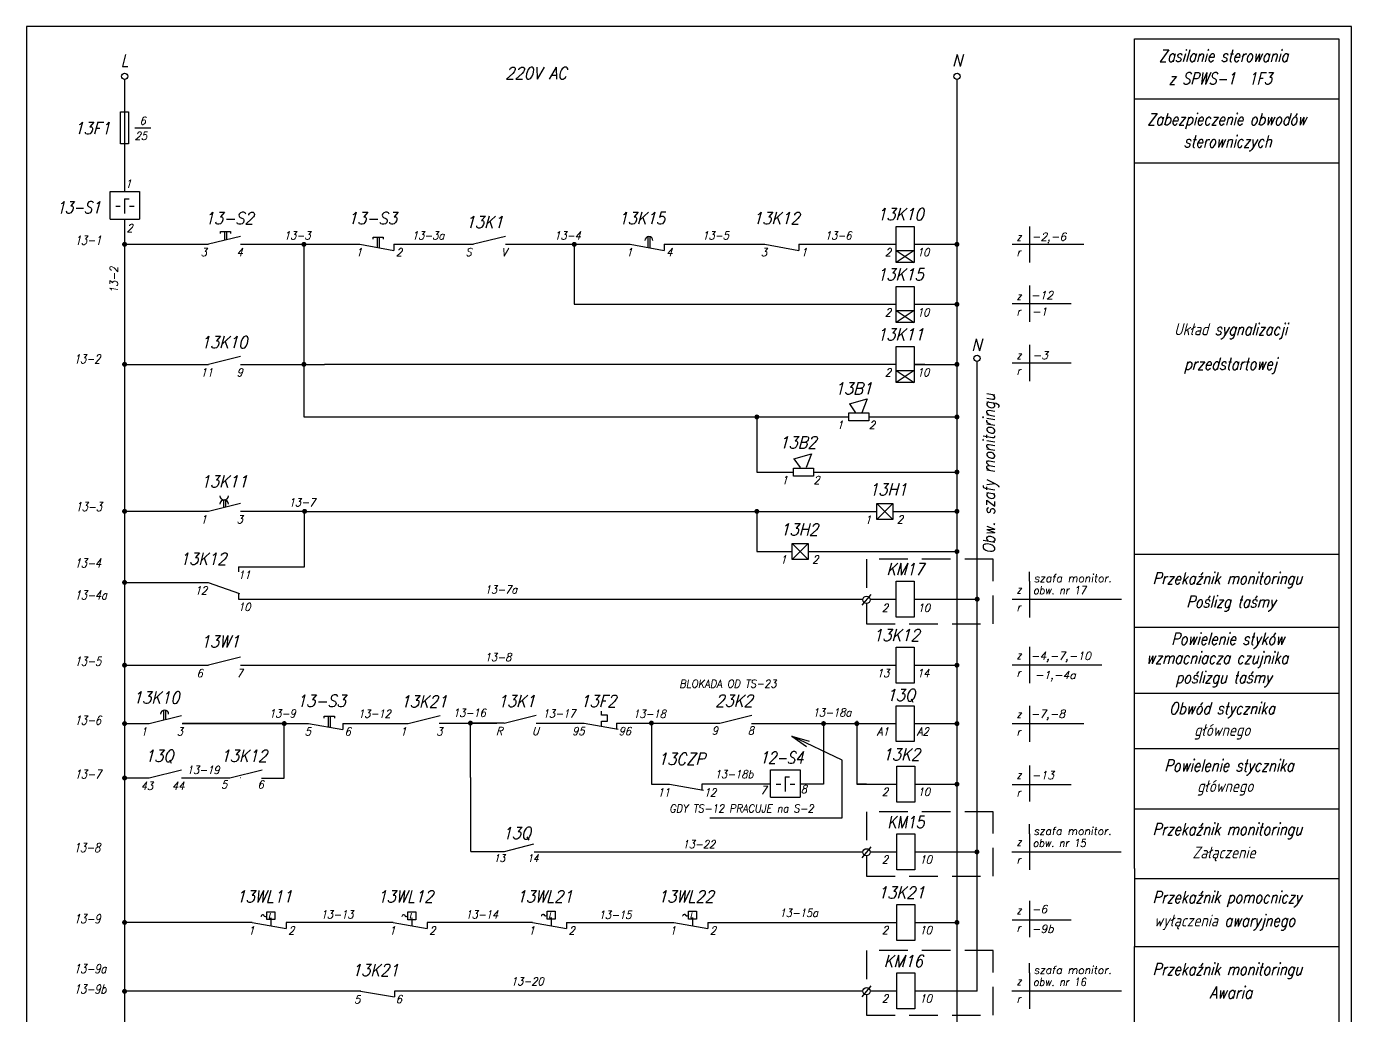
# Model space of a CAD drawing. Extents: x 0 to 1980, y 0 to 420.
# Drawn here: x 0 to 295, y 199.8 to 420 of the extents above; entities that cross this region are included whole.
import ezdxf

# ---------------------------------------------------------------- set-up
doc = ezdxf.new("R2010")
doc.units = 0
doc.header["$MEASUREMENT"] = 0
doc.linetypes.add('DASHED2', pattern=[9.525, 6.35, -3.175])
doc.layers.get('0').update_dxf_attribs({"linetype": 'CONTINUOUS'})
doc.layers.add('STYKI', color=4, linetype='CONTINUOUS')
doc.styles.add('ROMAND', font='romand', dxfattribs={"width": 0.9, "oblique": 15, "height": 3.5})
doc.styles.add('ROMANS', font='romans', dxfattribs={"width": 0.9, "oblique": 15, "height": 1.5})

msp = doc.modelspace()

# ---------------------------------------------------------------- linework, layer by layer
at = {"color": 7}
for p, q in [((246.7, 417.25), (292.21, 417.25)), ((246.7, 232.48), (246.7, 417.25)), ((292.21, 417.25), (292.21, 232.48)), ((246.7, 403.87), (292.21, 403.87)), ((24.09, 397.43), (27.65, 397.43)), ((246.7, 389.67), (292.21, 389.67)), ((21.82, 381.6), (21.82, 378.36)), ((21.82, 381.6), (22.85, 381.6)), ((19.86, 379.98), (20.89, 379.98)), ((22.95, 379.98), (23.97, 379.98)), ((223.33, 375.49), (223.33, 367.45)), ((43.2, 374.36), (45.42, 374.36)), ((43.2, 373.92), (43.2, 374.36)), ((44.09, 374.36), (44.09, 372.38)), ((44.53, 374.36), (44.53, 372.49)), ((45.42, 374.36), (45.42, 373.92)), ((77.19, 373.07), (79.42, 373.07)), ((77.19, 372.62), (77.19, 373.07)), ((78.09, 373.07), (78.09, 370.84)), ((78.53, 373.07), (78.53, 370.72)), ((79.42, 373.07), (79.42, 372.62)), ((138.32, 373.17), (138.32, 370.8)), ((138.76, 373.19), (138.76, 370.73)), ((21.83, 371.49), (40.54, 371.49)), ((47.67, 371.49), (74.22, 371.49)), ((61.76, 371.49), (61.76, 333.05)), ((74.22, 371.49), (74.22, 371.49)), ((81.8, 371.49), (81.8, 370.15)), ((81.8, 371.49), (99.5, 371.49)), ((106.66, 371.49), (134.42, 371.49)), ((121.96, 371.49), (121.96, 358.13)), ((134.42, 371.49), (134.42, 371.49)), ((142, 371.49), (142, 370.15)), ((142, 371.49), (164.39, 371.49)), ((171.96, 371.49), (171.96, 370.15)), ((171.96, 371.49), (193.63, 371.49)), ((197.64, 370.11), (193.63, 367.46)), ((193.66, 370.11), (197.64, 367.46)), ((193.66, 370.11), (197.64, 370.11)), ((197.64, 371.49), (207.16, 371.49)), ((197.64, 371.49), (200.03, 371.49)), ((219.43, 371.51), (235.37, 371.51)), ((223.33, 362.29), (223.33, 354.25)), ((121.96, 358.13), (193.63, 358.13)), ((197.64, 358.13), (207.16, 358.13)), ((197.64, 358.13), (199.86, 358.13)), ((219.43, 358.31), (232.6, 358.31)), ((197.64, 356.75), (193.63, 354.1)), ((193.66, 356.75), (197.64, 356.75)), ((193.66, 356.75), (197.64, 354.1)), ((223.33, 349.09), (223.33, 341.05)), ((21.83, 344.76), (40.54, 344.76)), ((47.67, 344.76), (66.38, 344.76)), ((108.26, 344.76), (66.38, 344.76)), ((193.63, 344.76), (108.26, 344.76)), ((197.64, 343.38), (193.63, 340.73)), ((193.66, 343.38), (197.64, 340.73)), ((193.66, 343.38), (197.64, 343.38)), ((200.03, 344.76), (197.64, 344.76)), ((197.64, 344.76), (207.16, 344.76)), ((219.43, 345.11), (232.6, 345.11)), ((183.2, 335.97), (187.14, 337.1)), ((187.14, 337.1), (185.98, 334)), ((183.2, 335.97), (184.6, 334)), ((61.76, 333.05), (108.26, 333.05)), ((108.26, 333.05), (183.1, 333.05)), ((162.61, 333.05), (162.61, 320.78)), ((187.56, 333.05), (207.16, 333.05)), ((187.56, 333.05), (189.34, 333.05)), ((170.84, 323.73), (174.78, 324.86)), ((174.78, 324.86), (173.62, 321.76)), ((170.84, 323.73), (172.24, 321.76)), ((162.61, 320.78), (170.76, 320.78)), ((175.21, 320.78), (207.16, 320.78)), ((43.83, 314.58), (43.83, 312.82)), ((44.27, 314.6), (44.27, 312.93)), ((189.34, 313.81), (192.9, 310.24)), ((192.9, 313.81), (189.34, 310.24)), ((40.54, 312.03), (21.83, 312.03)), ((61.93, 312.03), (47.67, 312.03)), ((61.93, 299.65), (61.93, 312.03)), ((61.93, 312.03), (189.34, 312.03)), ((162.61, 312.03), (162.61, 303.08)), ((192.9, 312.03), (193.79, 312.03)), ((192.9, 312.03), (195.58, 312.03)), ((193.79, 312.03), (207.16, 312.03)), ((170.47, 304.86), (174.04, 301.29)), ((174.04, 304.86), (170.47, 301.29)), ((162.61, 303.08), (168.85, 303.08)), ((166.91, 303.08), (170.47, 303.08)), ((168.85, 303.08), (170.47, 303.08)), ((174.04, 303.08), (207.16, 303.08)), ((246.7, 302.5), (292.21, 302.5)), ((47.22, 299.65), (61.93, 299.65)), ((21.83, 296.2), (40.54, 296.2)), ((223.33, 296.45), (223.33, 288.41)), ((47.22, 292.47), (186.22, 292.47)), ((188.02, 293.51), (185.97, 291.12)), ((187.79, 292.47), (193.63, 292.47)), ((197.64, 292.47), (211.64, 292.47)), ((197.64, 292.47), (200.03, 292.47)), ((219.43, 292.47), (243.79, 292.47)), ((246.7, 286.21), (292.21, 286.21)), ((223.33, 281.82), (223.33, 273.78)), ((21.83, 277.77), (40.54, 277.77)), ((47.67, 277.77), (193.63, 277.77)), ((197.64, 277.77), (207.16, 277.77)), ((197.64, 277.77), (200.03, 277.77)), ((219.43, 277.84), (239.42, 277.84)), ((246.7, 271.53), (292.21, 271.53)), ((223.33, 268.73), (223.33, 260.69)), ((30.5, 267.74), (30.5, 265.56)), ((30.95, 267.75), (30.95, 265.67)), ((66.31, 265.95), (66.31, 266.4)), ((66.31, 266.4), (68.54, 266.4)), ((67.2, 266.4), (67.2, 264.01)), ((67.64, 266.4), (67.64, 263.94)), ((68.54, 266.4), (68.54, 265.95)), ((128.01, 266.64), (128.01, 267.53)), ((129.34, 266.64), (128.01, 266.64)), ((129.34, 265.75), (129.34, 266.64)), ((129.34, 265.31), (129.34, 265.75)), ((34.67, 264.76), (57.37, 264.76)), ((57.37, 264.76), (34.73, 264.76)), ((57.38, 252.64), (57.38, 264.76)), ((70.4, 264.79), (70.4, 263.45)), ((106.33, 264.88), (98.85, 264.88)), ((98.85, 252.75), (98.85, 264.83)), ((102.71, 264.83), (102.71, 264.88)), ((113.46, 264.88), (124.17, 264.88)), ((128.01, 264.21), (128.01, 265.31)), ((128.01, 265.31), (129.34, 265.31)), ((131.38, 264.88), (131.38, 263.54)), ((139.17, 264.97), (139.17, 251.27)), ((173.45, 264.76), (193.63, 264.76)), ((177.47, 264.76), (177.47, 251.27)), ((184.86, 265.38), (184.86, 251.27)), ((197.64, 264.76), (207.16, 264.76)), ((219.43, 264.75), (235.37, 264.75)), ((246.7, 259.25), (292.21, 259.25)), ((223.33, 255.42), (223.33, 247.38)), ((21.83, 252.65), (26.33, 252.65)), ((26.33, 252.65), (27.31, 252.65)), ((34.51, 252.65), (45.29, 252.65)), ((47.69, 252.65), (47.67, 252.65)), ((52.31, 252.64), (57.37, 252.64)), ((98.85, 252.75), (98.85, 236.3)), ((150.37, 251.27), (150.37, 249.87)), ((166.91, 251.26), (167.94, 251.26)), ((168.88, 252.88), (168.88, 249.64)), ((168.88, 252.88), (169.91, 252.88)), ((170, 251.26), (171.03, 251.26)), ((184.86, 251.27), (193.79, 251.27)), ((197.8, 251.27), (207.16, 251.27)), ((197.8, 251.27), (199.29, 251.27)), ((219.43, 251.21), (232.6, 251.21)), ((246.7, 245.79), (292.21, 245.79)), ((223.33, 240.23), (223.33, 232.19)), ((98.9, 236.31), (106.43, 236.31)), ((113, 236.19), (186.21, 236.19)), ((188.02, 237.29), (185.97, 234.9)), ((187.8, 236.19), (193.79, 236.19)), ((197.8, 236.19), (211.64, 236.19)), ((197.8, 236.19), (199.29, 236.19)), ((219.36, 236.18), (243.72, 236.18)), ((246.7, 232.48), (246.7, 215.15)), ((246.7, 230.29), (292.21, 230.29)), ((292.21, 232.48), (292.21, 215.15)), ((223.33, 225.26), (223.33, 217.22)), ((21.83, 221.11), (21.83, 182.68)), ((50.24, 220.48), (21.83, 220.48)), ((54.41, 221.1), (54.41, 219.74)), ((57.81, 220.48), (57.81, 219.14)), ((81.65, 220.48), (57.81, 220.48)), ((85.76, 221.09), (85.76, 219.7)), ((89.23, 220.48), (89.23, 219.14)), ((112.66, 220.48), (89.23, 220.48)), ((116.83, 221.22), (116.83, 219.74)), ((120.23, 220.48), (120.23, 219.14)), ((120.23, 220.48), (144.11, 220.48)), ((148.29, 221.22), (148.29, 219.74)), ((151.68, 220.48), (151.68, 219.14)), ((151.68, 220.48), (160.95, 220.48)), ((151.68, 220.48), (167.04, 220.48)), ((167.04, 220.48), (193.79, 220.48)), ((197.8, 220.48), (207.16, 220.48)), ((197.8, 220.48), (199.29, 220.48)), ((219.43, 221.05), (232.6, 221.05)), ((246.7, 215.15), (292.21, 215.15)), ((246.7, 164.45), (246.7, 215.15)), ((292.21, 215.15), (292.21, 164.45)), ((223.33, 209.26), (223.33, 201.22)), ((21.83, 205.23), (74.47, 205.23)), ((81.94, 205.23), (186.21, 205.23)), ((81.94, 205.21), (81.94, 203.88)), ((188.02, 206.35), (185.97, 203.95)), ((187.8, 205.23), (193.79, 205.23)), ((197.8, 205.23), (211.64, 205.23)), ((197.8, 205.23), (199.29, 205.23)), ((207.16, 205.23), (207.16, 182.97)), ((219.41, 205.23), (243.77, 205.23))]:
    msp.add_line(p, q, dxfattribs=at)
for p, q in [((211.64, 205.21), (211.64, 345.39)), ((47.22, 299.65), (47.22, 298.57)), ((47.22, 293.76), (47.22, 292.47)), ((57.4, 264.79), (62.82, 264.79)), ((70.4, 264.79), (84.99, 264.79)), ((91.89, 264.88), (104.75, 264.88)), ((131.38, 264.88), (154.34, 264.88)), ((161.4, 264.76), (180.44, 264.76)), ((181.59, 256.62), (170.37, 261.93)), ((170.37, 261.93), (174.22, 260.88)), ((170.37, 261.93), (173.64, 259.64)), ((181.59, 243.74), (181.59, 256.62)), ((139.17, 251.27), (143.15, 251.27)), ((165.64, 251.27), (150.37, 251.27)), ((177.45, 251.27), (172.29, 251.27)), ((187.04, 251.27), (184.86, 251.27)), ((152.17, 243.74), (181.59, 243.74))]:
    msp.add_line(p, q)
at = {"linetype": 'DASHED2'}
for p, q in [((223.33, 296.45), (223.33, 298.58)), ((21.83, 264.76), (27.3, 264.76)), ((223.33, 240.23), (223.33, 242.36)), ((223.33, 209.26), (223.33, 211.39))]:
    msp.add_line(p, q, dxfattribs=at)
at = {"color": 7}
for points in [[(20.94, 393.9), (20.94, 401.03), (22.72, 401.03), (22.72, 393.9)], [(193.63, 367.46), (193.63, 375.48), (197.64, 375.48), (197.64, 367.46)], [(193.63, 354.1), (193.63, 362.12), (197.64, 362.12), (197.64, 354.1)], [(193.63, 340.73), (193.63, 348.75), (197.64, 348.75), (197.64, 340.73)], [(183.1, 332.16), (183.1, 333.94), (187.56, 333.94), (187.56, 332.16)], [(170.76, 319.89), (170.76, 321.67), (175.21, 321.67), (175.21, 319.89)], [(189.34, 310.24), (189.34, 313.81), (192.9, 313.81), (192.9, 310.24)], [(170.47, 301.29), (170.47, 304.86), (174.04, 304.86), (174.04, 301.29)], [(193.63, 288.44), (193.63, 296.46), (197.64, 296.46), (197.64, 288.44)], [(193.63, 273.74), (193.63, 281.76), (197.64, 281.76), (197.64, 273.74)], [(193.63, 260.74), (193.63, 268.75), (197.64, 268.75), (197.64, 260.74)], [(193.79, 247.26), (193.79, 255.28), (197.8, 255.28), (197.8, 247.26)], [(193.79, 232.18), (193.79, 240.2), (197.8, 240.2), (197.8, 232.18)], [(193.79, 216.47), (193.79, 224.48), (197.8, 224.48), (197.8, 216.47)], [(53.52, 221.1), (53.52, 222.88), (55.31, 222.88), (55.31, 221.1)], [(84.87, 221.09), (84.87, 222.87), (86.66, 222.87), (86.66, 221.09)], [(115.94, 221.22), (115.94, 223), (117.73, 223), (117.73, 221.22)], [(147.4, 221.22), (147.4, 223), (149.18, 223), (149.18, 221.22)], [(193.79, 201.23), (193.79, 209.24), (197.8, 209.24), (197.8, 201.23)]]:
    msp.add_lwpolyline(points, close=True, dxfattribs=at)
for points in [[(18.63, 377.07), (18.63, 383.22), (25.18, 383.22)], [(25.18, 383.22), (25.18, 377.07)], [(18.63, 377.07), (25.18, 377.07)], [(165.68, 248.35), (165.68, 254.5), (172.24, 254.5)], [(172.24, 254.5), (172.24, 248.35)], [(165.68, 248.35), (172.24, 248.35)]]:
    msp.add_lwpolyline(points, dxfattribs=at)
at = {"color": 7, "const_width": 0.55}
for points in [[(21.56, 371.49, 1), (22.11, 371.49, 1)], [(61.49, 371.49, 1), (62.04, 371.49, 1)], [(121.68, 371.49, 1), (122.23, 371.49, 1)], [(206.88, 371.49, 1), (207.43, 371.49, 1)], [(206.88, 358.13, 1), (207.43, 358.13, 1)], [(21.56, 344.76, 1), (22.11, 344.76, 1)], [(61.49, 344.76, 1), (62.04, 344.76, 1)], [(206.88, 344.76, 1), (207.43, 344.76, 1)], [(162.33, 333.05, 1), (162.88, 333.05, 1)], [(206.88, 333.05, 1), (207.43, 333.05, 1)], [(206.88, 320.78, 1), (207.43, 320.78, 1)], [(21.56, 312.03, 1), (22.11, 312.03, 1)], [(61.65, 312.03, 1), (62.2, 312.03, 1)], [(162.33, 312.03, 1), (162.88, 312.03, 1)], [(206.88, 312.03, 1), (207.43, 312.03, 1)], [(206.88, 303.08, 1), (207.43, 303.08, 1)], [(21.56, 296.2, 1), (22.11, 296.2, 1)], [(211.39, 292.47, 1), (211.94, 292.47, 1)], [(21.56, 277.77, 1), (22.11, 277.77, 1)], [(206.88, 277.77, 1), (207.43, 277.77, 1)], [(21.56, 264.76, 1), (22.11, 264.76, 1)], [(57.11, 264.77, 1), (57.66, 264.77, 1)], [(98.56, 264.88, 1), (99.11, 264.88, 1)], [(138.86, 264.88, 1), (139.41, 264.88, 1)], [(177.18, 264.77, 1), (177.73, 264.77, 1)], [(184.59, 264.76, 1), (185.14, 264.76, 1)], [(206.88, 264.76, 1), (207.43, 264.76, 1)], [(21.56, 252.65, 1), (22.11, 252.65, 1)], [(206.88, 251.27, 1), (207.43, 251.27, 1)], [(211.32, 236.19, 1), (211.87, 236.19, 1)], [(21.56, 220.48, 1), (22.11, 220.48, 1)], [(206.88, 220.48, 1), (207.43, 220.48, 1)], [(21.56, 205.13, 1), (22.11, 205.13, 1)]]:
    msp.add_lwpolyline(points, format="xyb", close=True, dxfattribs=at)
at = {"linetype": 'DASHED2'}
for points in [[(187.02, 291.52), (187.02, 286.97), (215.25, 286.97), (215.25, 301.37), (187.02, 301.37), (187.02, 293.12)], [(187.02, 235.31), (187.02, 230.75), (215.25, 230.75), (215.25, 245.15), (187.02, 245.15), (187.02, 236.91)], [(187.02, 204.36), (187.02, 199.81), (215.25, 199.81), (215.25, 214.21), (187.02, 214.21), (187.02, 205.96)]]:
    msp.add_lwpolyline(points, dxfattribs=at)
at = {"color": 7}
for centre, radius in [((21.84, 408.91), 0.7), ((207.17, 408.91), 0.7), ((211.64, 346.09), 0.7), ((187.01, 292.32), 0.8), ((187.01, 236.11), 0.8), ((187.01, 205.16), 0.8)]:
    msp.add_circle(centre, radius, dxfattribs=at)
for centre, radius, start, end in [((138.57, 372.32), 0.891, 0, 180), ((44.01, 313.61), 0.965, 0, 180), ((44.03, 315.52), 0.965, 180, 0), ((30.76, 266.88), 0.891, 0, 180)]:
    msp.add_arc(centre, radius, start, end, dxfattribs=at)
at = {"layer": 'STYKI', "color": 7}
for p, q in [((295, 420), (0, 420)), ((0, 420), (0, 0)), ((295, 0), (295, 420)), ((21.83, 408.21), (21.83, 383.22)), ((207.16, 408.21), (207.16, 205.23)), ((21.83, 377.07), (21.83, 221.11)), ((47.67, 373.27), (40.54, 371.49)), ((106.63, 373.27), (99.5, 371.49)), ((74.22, 371.49), (81.8, 370.15)), ((134.42, 371.49), (142, 370.15)), ((164.39, 371.49), (171.96, 370.15)), ((47.67, 346.54), (40.54, 344.76)), ((47.67, 313.81), (40.54, 312.03)), ((47.46, 293.68), (40.54, 296.14)), ((47.67, 279.55), (40.54, 277.77)), ((27.31, 264.76), (34.51, 266.56)), ((84.99, 264.79), (92.12, 266.57)), ((106.33, 264.88), (113.46, 266.66)), ((154.33, 264.89), (161.46, 266.67)), ((62.82, 264.79), (70.4, 263.45)), ((124.17, 264.88), (131.74, 263.54)), ((27.31, 252.65), (34.51, 254.45)), ((45.29, 252.65), (52.49, 254.45)), ((143.15, 251.26), (150.73, 249.92)), ((106.43, 236.31), (112.98, 237.95)), ((50.24, 220.48), (57.81, 219.14)), ((81.65, 220.48), (89.23, 219.14)), ((112.66, 220.48), (120.23, 219.14)), ((144.11, 220.48), (151.68, 219.14)), ((74.37, 205.21), (81.94, 203.88))]:
    msp.add_line(p, q, dxfattribs=at)

# ---------------------------------------------------------------- texts
at = {"color": 7}
for s, height, style, oblique, width, p in [('L', 2.67, 'ROMAND', 15, 0.9, (20.94, 411.1)), ('N', 2.67, 'ROMAND', 15, 0.9, (206.05, 411.1)), ('Zasilanie sterowania', 2.64, 'ROMANS', 15, 0.8, (252.11, 412.14)), ('220V AC', 2.673, 'ROMAND', 15, 0.9, (106.59, 408.28)), ('z SPWS-1  1F3 ', 2.64, 'ROMANS', 15, 0.8, (254.29, 407.09)), ('13F1', 2.673, 'ROMAND', 15, 0.9, (10.6, 395.99)), ('6', 1.78, 'ROMANS', 15, 0.9, (25.17, 398.13)), ('Zabezpieczenie obwodów', 2.64, 'ROMANS', 15, 0.8, (249.51, 398.02)), ('25', 1.782, 'ROMANS', 15, 0.9, (24.09, 394.76)), ('sterowniczych', 2.64, 'ROMANS', 15, 0.8, (257.63, 393.09)), ('1', 1.78, 'ROMANS', 15, 0.9, (21.96, 384.08)), ('13-S1', 2.673, 'ROMAND', 15, 0.8, (6.69, 378.39)), ('13-S2', 2.673, 'ROMAND', 15, 0.9, (39.65, 375.95)), ('13-S3', 2.673, 'ROMAND', 15, 0.9, (71.55, 375.95)), ('13K1', 2.673, 'ROMAND', 15, 0.9, (97.73, 375.12)), ('13K15', 2.673, 'ROMAND', 15, 0.9, (131.75, 375.95)), ('13K12', 2.673, 'ROMAND', 15, 0.9, (161.72, 375.95)), ('13K10', 2.673, 'ROMAND', 15, 0.9, (189.34, 376.84)), ('2', 1.78, 'ROMANS', 15, 0.9, (22.27, 374.22)), ('13-1', 2, 'ROMANS', 15, 0.8, (10.72, 371.4)), ('13-3', 1.782, 'ROMANS', 15, 0.9, (57.31, 372.57)), ('13-3a', 1.782, 'ROMANS', 15, 0.9, (85.79, 372.57)), ('13-4', 1.782, 'ROMANS', 15, 0.9, (117.5, 372.57)), ('13-5', 1.782, 'ROMANS', 15, 0.9, (150.45, 372.57)), ('13-6', 1.782, 'ROMANS', 15, 0.9, (177.76, 372.57)), ('z', 1.76, 'ROMANS', 15, 0.8, (220.47, 372.3)), ('3', 1.78, 'ROMANS', 15, 0.9, (38.76, 368.82)), ('4', 1.78, 'ROMANS', 15, 0.9, (46.78, 368.82)), ('1', 1.78, 'ROMANS', 15, 0.9, (73.33, 368.82)), ('2', 1.78, 'ROMANS', 15, 0.9, (82.24, 368.82)), ('S', 1.78, 'ROMANS', 15, 0.9, (97.73, 368.89)), ('V', 1.78, 'ROMANS', 15, 0.9, (105.75, 368.89)), ('1', 1.78, 'ROMANS', 15, 0.9, (133.53, 368.82)), ('4', 1.78, 'ROMANS', 15, 0.9, (142.44, 368.82)), ('3', 1.78, 'ROMANS', 15, 0.9, (163.5, 368.82)), ('1', 1.78, 'ROMANS', 15, 0.9, (172.41, 368.82)), ('2', 1.78, 'ROMANS', 15, 0.9, (191.12, 368.82)), ('10', 1.782, 'ROMANS', 15, 0.9, (198.25, 368.82)), ('r', 1.76, 'ROMANS', 15, 0.8, (220.47, 368.85)), ('13K15', 2.673, 'ROMAND', 15, 0.9, (189.34, 363.47)), ('z', 1.76, 'ROMANS', 15, 0.8, (220.47, 359.1)), ('2', 1.78, 'ROMANS', 15, 0.9, (191.12, 355.45)), ('10', 1.782, 'ROMANS', 15, 0.9, (198.25, 355.45)), ('r', 1.76, 'ROMANS', 15, 0.8, (220.47, 355.65)), ('Układ sygnalizacji', 2.64, 'ROMANS', 15, 0.8, (255.5, 351.25)), ('13K11', 2.673, 'ROMAND', 15, 0.9, (189.34, 350.11)), ('13K10', 2.673, 'ROMAND', 15, 0.9, (38.76, 348.33)), ('N', 2.67, 'ROMAND', 15, 0.9, (210.32, 347.79)), ('13-2', 2, 'ROMANS', 15, 0.8, (10.52, 344.98)), ('z', 1.76, 'ROMANS', 15, 0.8, (220.47, 345.9)), ('przedstartowej', 2.64, 'ROMANS', 15, 0.8, (257.7, 343.55)), ('11', 1.782, 'ROMANS', 15, 0.9, (38.76, 342.09)), ('9', 1.78, 'ROMANS', 15, 0.9, (46.78, 342.09)), ('2', 1.78, 'ROMANS', 15, 0.9, (191.12, 342.09)), ('10', 1.782, 'ROMANS', 15, 0.9, (198.25, 342.09)), ('r', 1.76, 'ROMANS', 15, 0.8, (220.47, 342.45)), ('13B1', 2.673, 'ROMAND', 15, 0.9, (179.92, 338.04)), ('1    ', 1.782, 'ROMANS', 15, 0.9, (180.43, 330.37)), ('2', 1.78, 'ROMANS', 15, 0.9, (187.56, 330.37)), ('13B2', 2.673, 'ROMAND', 15, 0.9, (167.57, 326.05)), ('13K11', 2.673, 'ROMAND', 15, 0.9, (38.76, 317.37)), ('1    ', 1.782, 'ROMANS', 15, 0.9, (168.09, 318.11)), ('2', 1.78, 'ROMANS', 15, 0.9, (175.21, 318.11)), ('13H1', 2.673, 'ROMAND', 15, 0.9, (187.56, 315.59)), ('13-3', 2, 'ROMANS', 15, 0.8, (10.89, 312.06)), ('13-7', 1.782, 'ROMANS', 15, 0.9, (58.36, 313.14)), ('1', 1.78, 'ROMANS', 15, 0.9, (38.76, 309.35)), ('3', 1.78, 'ROMANS', 15, 0.9, (46.78, 309.35)), ('1    ', 1.782, 'ROMANS', 15, 0.9, (186.67, 309.28)), ('2', 1.78, 'ROMANS', 15, 0.9, (193.79, 309.35)), ('13H2', 2.673, 'ROMAND', 15, 0.9, (167.8, 306.64)), ('13-4', 2, 'ROMANS', 15, 0.8, (10.7, 299.5)), ('13K12', 2.673, 'ROMAND', 15, 0.9, (34.1, 300.13)), ('1    ', 1.782, 'ROMANS', 15, 0.9, (167.8, 300.4)), ('2', 1.78, 'ROMANS', 15, 0.9, (174.93, 300.4)), ('11', 1.782, 'ROMANS', 15, 0.9, (47.1, 296.97)), ('KM17', 2.673, 'ROMAND', 15, 0.85, (191.49, 297.82)), ('Przekaźnik monitoringu', 2.64, 'ROMANS', 15, 0.8, (250.74, 295.79)), ('12', 1.782, 'ROMANS', 15, 0.9, (37.48, 293.53)), ('13-7a', 1.782, 'ROMANS', 15, 0.9, (102.02, 293.71)), ('obw. nr 17', 1.76, 'ROMANS', 10, 0.9, (224.12, 293.58)), ('13-4a', 2, 'ROMANS', 15, 0.8, (10.7, 292.37)), ('z', 1.76, 'ROMANS', 15, 0.8, (220.47, 293.74)), ('Poślizg taśmy', 2.64, 'ROMANS', 15, 0.8, (258.23, 290.6)), ('10', 1.782, 'ROMANS', 15, 0.9, (47.1, 289.84)), ('2', 1.78, 'ROMANS', 15, 0.9, (190.45, 289.65)), ('10', 1.782, 'ROMANS', 15, 0.9, (198.41, 289.65)), ('r', 1.76, 'ROMANS', 15, 0.8, (220.47, 289.8)), ('13W1', 2.673, 'ROMAND', 15, 0.9, (38.76, 281.7)), ('13K12', 2.673, 'ROMAND', 15, 0.9, (188.45, 283.12)), ('Powielenie styków', 2.64, 'ROMANS', 15, 0.8, (254.85, 282.31)), ('13-8', 1.782, 'ROMANS', 15, 0.9, (102.02, 278.66)), ('z', 1.76, 'ROMANS', 15, 0.8, (220.47, 279.12)), ('    wzmacniacza czujnika', 2.64, 'ROMANS', 15, 0.8, (242.98, 278.09)), ('13-5', 2, 'ROMANS', 15, 0.8, (10.7, 277.64)), ('6', 1.78, 'ROMANS', 15, 0.9, (37.87, 275.1)), ('7', 1.78, 'ROMANS', 15, 0.9, (46.78, 275.1)), ('BLOKADA OD TS-23', 1.782, 'ROMANS', 10, 0.9, (145.36, 272.76)), ('13', 1.782, 'ROMANS', 15, 0.9, (189.34, 275.1)), ('14', 1.782, 'ROMANS', 15, 0.9, (198.25, 275.1)), ('r', 1.76, 'ROMANS', 15, 0.8, (220.47, 275.18)), ('poślizgu taśmy', 2.64, 'ROMANS', 15, 0.8, (255.81, 273.74)), ('13K10', 2.673, 'ROMAND', 15, 0.9, (23.65, 269.22)), ('13Q', 2.673, 'ROMAND', 15, 0.9, (191.45, 269.79)), ('13-S3', 2.673, 'ROMAND', 15, 0.9, (60.15, 268.47)), ('13K21', 2.673, 'ROMAND', 15, 0.9, (83.24, 268.35)), ('13K1', 2.673, 'ROMAND', 15, 0.9, (104.89, 268.44)), ('13F2', 2.673, 'ROMAND', 15, 0.9, (123.27, 268.44)), ('23K2', 2.673, 'ROMAND', 15, 0.9, (153.35, 268.53)), ('Obwód stycznika', 2.64, 'ROMANS', 15, 0.8, (254.39, 266.84)), ('13-6', 2, 'ROMANS', 15, 0.8, (10.7, 264.52)), ('13-9', 1.782, 'ROMANS', 15, 0.9, (53.99, 266.12)), ('13-12', 1.782, 'ROMANS', 15, 0.9, (73.81, 266.08)), ('13-16', 1.782, 'ROMANS', 15, 0.9, (94.95, 266.27)), ('13-17', 1.782, 'ROMANS', 15, 0.9, (114.92, 266.09)), ('13-18', 1.782, 'ROMANS', 15, 0.9, (135.05, 266.03)), ('13-18a', 1.782, 'ROMANS', 15, 0.9, (175.04, 266.34)), ('z', 1.76, 'ROMANS', 15, 0.8, (220.47, 266.02)), ('1', 1.78, 'ROMANS', 15, 0.9, (25.43, 262.09)), ('3', 1.78, 'ROMANS', 15, 0.9, (33.45, 262.09)), ('5', 1.78, 'ROMANS', 15, 0.9, (61.93, 262.11)), ('6', 1.78, 'ROMANS', 15, 0.9, (70.84, 262.11)), ('1', 1.78, 'ROMANS', 15, 0.9, (83.21, 262.11)), ('3', 1.78, 'ROMANS', 15, 0.9, (91.23, 262.11)), ('R', 1.78, 'ROMANS', 15, 0.9, (104.55, 262.21)), ('U', 1.78, 'ROMANS', 15, 0.9, (112.57, 262.21)), ('95', 1.782, 'ROMANS', 15, 0.9, (121.49, 262.21)), ('96', 1.782, 'ROMANS', 15, 0.9, (131.83, 262.21)), ('9', 1.78, 'ROMANS', 15, 0.9, (152.55, 262.3)), ('8', 1.78, 'ROMANS', 15, 0.9, (160.57, 262.3)), ('A1', 1.782, 'ROMANS', 15, 0.9, (189.34, 262.09)), ('A2', 1.782, 'ROMANS', 15, 0.9, (198.25, 262.09)), ('r', 1.76, 'ROMANS', 15, 0.8, (220.47, 262.08)), ('głównego', 2.64, 'ROMANS', 15, 0.8, (259.96, 262.01)), ('13Q', 2.673, 'ROMAND', 15, 0.9, (26.33, 256.22)), ('13K12', 2.673, 'ROMAND', 15, 0.9, (43.17, 256.22)), ('13CZP', 2.673, 'ROMAND', 15, 0.9, (140.56, 255.55)), ('12-S4', 2.673, 'ROMAND', 15, 0.8, (163.22, 255.84)), ('13K2', 2.673, 'ROMAND', 15, 0.9, (190.58, 256.57)), ('Powielenie stycznika', 2.64, 'ROMANS', 15, 0.8, (253.33, 254.12)), ('13-7', 2, 'ROMANS', 15, 0.8, (10.7, 252.5)), ('13-19', 1.782, 'ROMANS', 15, 0.9, (35.68, 253.54)), ('13-18b', 1.782, 'ROMANS', 15, 0.9, (153.23, 252.61)), ('43', 1.782, 'ROMANS', 15, 0.9, (25.43, 249.98)), ('44', 1.782, 'ROMANS', 15, 0.9, (32.39, 249.98)), ('5', 1.78, 'ROMANS', 15, 0.9, (43.31, 250.3)), ('6', 1.78, 'ROMANS', 15, 0.9, (51.43, 250.3)), ('7', 1.78, 'ROMANS', 15, 0.9, (163.42, 249.04)), ('8', 1.78, 'ROMANS', 15, 0.9, (172.37, 249.27)), ('z', 1.76, 'ROMANS', 15, 0.8, (220.47, 252.48)), ('głównego', 2.64, 'ROMANS', 15, 0.8, (260.63, 249.53)), ('11', 1.782, 'ROMANS', 15, 0.9, (140.48, 248.54)), ('12', 1.782, 'ROMANS', 15, 0.9, (150.81, 248.54)), ('2', 1.78, 'ROMANS', 15, 0.9, (190.45, 248.67)), ('10', 1.782, 'ROMANS', 15, 0.9, (198.41, 248.67)), ('r', 1.76, 'ROMANS', 15, 0.8, (220.47, 248.54)), ('GDY TS-12 PRACUJE na S-2', 1.782, 'ROMANS', 10, 0.9, (143.14, 244.98)), ('KM15', 2.673, 'ROMAND', 10, 0.85, (191.69, 241.49)), ('Przekaźnik monitoringu', 2.64, 'ROMANS', 15, 0.8, (250.74, 239.94)), ('13Q', 2.67, 'ROMAND', 15, 0.9, (105.94, 239.05)), ('obw. nr 15', 1.76, 'ROMANS', 10, 0.9, (224.05, 237.3)), ('13-8', 2, 'ROMANS', 15, 0.8, (10.51, 236.14)), ('13-22', 1.78, 'ROMANS', 15, 0.9, (146.04, 237)), ('z', 1.76, 'ROMANS', 15, 0.8, (220.47, 237.52)), ('Załączenie', 2.64, 'ROMANS', 15, 0.8, (259.58, 234.75)), ('13', 1.62, 'ROMANS', 15, 0.9, (104.05, 233.98)), ('14', 1.62, 'ROMANS', 15, 0.9, (111.49, 233.98)), ('2', 1.78, 'ROMANS', 15, 0.9, (190.45, 233.59)), ('10', 1.782, 'ROMANS', 15, 0.9, (198.82, 233.59)), ('r', 1.76, 'ROMANS', 15, 0.8, (220.47, 233.58)), ('13WL11', 2.673, 'ROMAND', 15, 0.9, (46.67, 224.93)), ('13WL12', 2.673, 'ROMAND', 15, 0.9, (78.09, 224.93)), ('13WL21', 2.673, 'ROMAND', 15, 0.9, (109.09, 224.93)), ('13WL22', 2.673, 'ROMAND', 15, 0.9, (140.55, 224.93)), ('13K21', 2.673, 'ROMAND', 15, 0.9, (189.55, 225.78)), ('Przekaźnik pomocniczy', 2.64, 'ROMANS', 15, 0.8, (250.74, 224.77)), ('13-9', 2, 'ROMANS', 15, 0.8, (10.56, 220.29)), ('~', 1.78, 'ROMANS', 15, 0.9, (51.87, 221.22)), ('L', 1.16, 'ROMANS', 15, 0.9, (53.86, 221.42)), ('13-13', 1.782, 'ROMANS', 15, 0.9, (65.5, 221.37)), ('~', 1.78, 'ROMANS', 15, 0.9, (83.22, 221.22)), ('L', 1.16, 'ROMANS', 15, 0.9, (85.21, 221.41)), ('13-14', 1.782, 'ROMANS', 15, 0.9, (97.72, 221.37)), ('~', 1.78, 'ROMANS', 15, 0.9, (114.29, 221.34)), ('L', 1.16, 'ROMANS', 15, 0.9, (116.28, 221.54)), ('13-15', 1.782, 'ROMANS', 15, 0.9, (127.39, 221.29)), ('~', 1.78, 'ROMANS', 15, 0.9, (145.74, 221.34)), ('L', 1.16, 'ROMANS', 15, 0.9, (147.74, 221.54)), ('13-15a', 1.78, 'ROMANS', 15, 0.9, (167.63, 221.71)), ('z', 1.76, 'ROMANS', 15, 0.8, (220.47, 222.32)), ('wyłączenia awaryjnego', 2.64, 'ROMANS', 15, 0.8, (251.03, 219.59)), ('1', 1.78, 'ROMANS', 15, 0.9, (49.35, 217.8)), ('2', 1.78, 'ROMANS', 15, 0.9, (58.26, 217.8)), ('1', 1.78, 'ROMANS', 15, 0.9, (80.76, 217.8)), ('2', 1.78, 'ROMANS', 15, 0.9, (89.67, 217.8)), ('1', 1.78, 'ROMANS', 15, 0.9, (111.77, 217.8)), ('2', 1.78, 'ROMANS', 15, 0.9, (120.68, 217.8)), ('1', 1.78, 'ROMANS', 15, 0.9, (143.22, 217.8)), ('2', 1.78, 'ROMANS', 15, 0.9, (152.13, 217.8)), ('2', 1.78, 'ROMANS', 15, 0.9, (190.45, 217.88)), ('10', 1.782, 'ROMANS', 15, 0.9, (198.82, 217.88)), ('r', 1.76, 'ROMANS', 15, 0.8, (220.47, 218.38)), ('KM16', 2.673, 'ROMAND', 15, 0.9, (190.83, 210.54)), ('13-9a', 2, 'ROMANS', 15, 0.8, (10.56, 209.18)), ('13K21', 2.673, 'ROMAND', 15, 0.9, (72.41, 208.54)), ('Przekaźnik monitoringu', 2.64, 'ROMANS', 15, 0.8, (250.74, 208.77)), ('13-9b', 2, 'ROMANS', 15, 0.8, (10.56, 204.64)), ('13-20', 1.78, 'ROMANS', 15, 0.9, (107.84, 206.47)), ('z', 1.76, 'ROMANS', 15, 0.8, (220.47, 206.55)), ('obw. nr 16', 1.76, 'ROMANS', 10, 0.9, (224.1, 206.35)), ('5', 1.78, 'ROMANS', 15, 0.9, (72.95, 202.45)), ('6', 1.78, 'ROMANS', 15, 0.9, (82.21, 202.49)), ('2', 1.78, 'ROMANS', 15, 0.9, (190.45, 202.64)), ('10', 1.782, 'ROMANS', 15, 0.9, (198.82, 202.64)), ('r', 1.76, 'ROMANS', 15, 0.8, (220.47, 202.61)), ('Awaria', 2.64, 'ROMANS', 15, 0.85, (263.34, 203.58))]:
    msp.add_text(s, height=height, dxfattribs=dict(at, style=style, oblique=oblique, width=width)).set_placement(p)
at = {"color": 7, "style": 'ROMANS'}
for s, oblique, p in [('-2,-6', 15, (223.77, 372.3)), ('-12', 15, (223.58, 359.28)), ('-1', 15, (223.79, 355.61)), ('-3', 15, (223.94, 345.9)), ('szafa monitor.', 10, (224.26, 296.25)), ('-4,-7,-10', 15, (223.56, 278.96)), ('-1,-4a', 15, (224.47, 274.7)), ('-7,-8', 15, (223.55, 266.06)), ('-13', 15, (223.78, 252.38)), ('szafa monitor.', 10, (224.19, 239.97)), ('-6', 15, (223.78, 222.57)), ('-9b', 15, (223.78, 218.18)), ('szafa monitor.', 10, (224.24, 209.02))]:
    msp.add_text(s, height=1.76, dxfattribs=dict(at, oblique=oblique)).set_placement(p)
at = {"color": 7, "style": 'ROMANS', "oblique": 10}
for s, height, width, p in [('13-2', 1.782, 0.9, (20.35, 360.65)), ('Obw. szafy monitoringu', 2.64, 0.85, (215.6, 302.67))]:
    msp.add_text(s, height=height, rotation=90, dxfattribs=dict(at, width=width)).set_placement(p)

doc.saveas('drawing.dxf')
